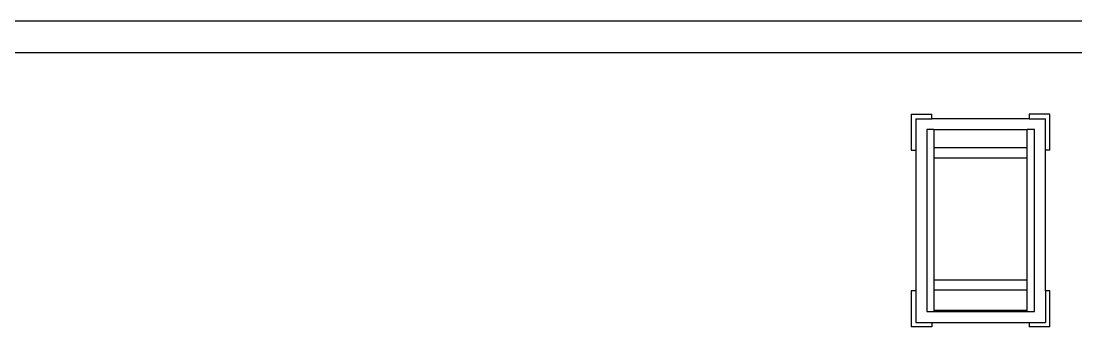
# Model space of a CAD drawing. Header units: millimetres. Extents: x -9564 to 100419, y -25359 to 24346.
# Drawn here: x 36982 to 40287, y -9243 to -8283 of the extents above; entities that cross this region are included whole.
import ezdxf

# ---------------------------------------------------------------- set-up
doc = ezdxf.new("R2010")
doc.units = ezdxf.units.MM
doc.header["$LTSCALE"] = 100
doc.layers.add('MUROS', color=7, linetype='Continuous')
doc.layers.add('Transporte semielaborado', color=30, linetype='Continuous')

# ---------------------------------------------------------------- blocks, each defined once
blk = doc.blocks.new('Bakery Trolley pl')
at = {"layer": 'Transporte semielaborado'}
for p, q in [((0.1804, 0.6253), (0.2371, 0.6253)), ((0.1804, 0.6253), (0.1804, 0.526)), ((0.2371, 0.6127), (0.1929, 0.6127)), ((0.1929, 0.526), (0.1929, 0.6127)), ((0.2371, 0.6127), (0.2371, 0.6253)), ((0.5048, 0.6127), (0.2371, 0.6127)), ((0.5048, 0.6127), (0.5048, 0.6253)), ((0.5048, 0.6253), (0.5615, 0.6253)), ((0.5489, 0.6127), (0.5048, 0.6127)), ((0.5489, 0.526), (0.5489, 0.6127)), ((0.5615, 0.526), (0.5615, 0.6253)), ((0.2229, 0.5827), (0.2229, 0.0827)), ((0.2429, 0.5827), (0.2229, 0.5827)), ((0.2429, 0.5827), (0.2429, 0.5798)), ((0.4989, 0.5827), (0.2429, 0.5827)), ((0.2429, 0.5798), (0.4989, 0.5798)), ((0.2429, 0.5798), (0.2429, 0.5245)), ((0.5189, 0.5827), (0.4989, 0.5827)), ((0.4989, 0.5798), (0.4989, 0.5827)), ((0.4989, 0.5245), (0.4989, 0.5798)), ((0.5189, 0.0827), (0.5189, 0.5827)), ((0.1804, 0.526), (0.1929, 0.526)), ((0.1929, 0.526), (0.1929, 0.1394)), ((0.2429, 0.5245), (0.4989, 0.5245)), ((0.2429, 0.5245), (0.2429, 0.4967)), ((0.4989, 0.4967), (0.4989, 0.5245)), ((0.5489, 0.526), (0.5615, 0.526)), ((0.5489, 0.1394), (0.5489, 0.526)), ((0.2429, 0.4967), (0.4989, 0.4967)), ((0.2429, 0.4967), (0.2429, 0.1615)), ((0.4989, 0.1615), (0.4989, 0.4967)), ((0.2429, 0.1615), (0.4989, 0.1615)), ((0.2429, 0.1615), (0.2429, 0.1325)), ((0.4989, 0.1325), (0.4989, 0.1615)), ((0.1804, 0.1394), (0.1929, 0.1394)), ((0.1804, 0.1394), (0.1804, 0.0402)), ((0.1929, 0.1394), (0.1929, 0.0527)), ((0.2429, 0.1325), (0.4989, 0.1325)), ((0.2429, 0.1325), (0.2429, 0.0827)), ((0.4989, 0.0827), (0.4989, 0.1325)), ((0.5615, 0.1394), (0.5489, 0.1394)), ((0.5489, 0.0527), (0.5489, 0.1394)), ((0.5615, 0.0402), (0.5615, 0.1394)), ((0.2229, 0.0827), (0.2429, 0.0827)), ((0.4989, 0.0827), (0.2429, 0.0827)), ((0.4989, 0.0827), (0.5189, 0.0827)), ((0.1804, 0.0402), (0.2371, 0.0402)), ((0.2371, 0.0527), (0.1929, 0.0527)), ((0.2371, 0.0402), (0.2371, 0.0527)), ((0.2371, 0.0527), (0.5048, 0.0527)), ((0.5048, 0.0527), (0.5048, 0.0402)), ((0.5489, 0.0527), (0.5048, 0.0527)), ((0.5615, 0.0402), (0.5048, 0.0402))]:
    blk.add_line(p, q, dxfattribs=at)

msp = doc.modelspace()

# ---------------------------------------------------------------- linework, layer by layer
for p, q in [((39452.199, -8383.035), (30156.127, -8383.134)), ((40688.763, -8383.035), (39452.199, -8383.035))]:
    msp.add_line(p, q)
at = {"layer": 'MUROS', "color": 0}
msp.add_line((43591.278, -8283.035), (30156.127, -8283.035), dxfattribs=at)

# ---------------------------------------------------------------- block references
at = {"layer": 'Transporte semielaborado', "xscale": 1141.039974711085, "yscale": 1141.039974711085, "zscale": 1141.039974711085, "rotation": 180}
msp.add_blockref('Bakery Trolley pl', (40411.473, -8529.406), dxfattribs=at)

doc.saveas('drawing.dxf')
